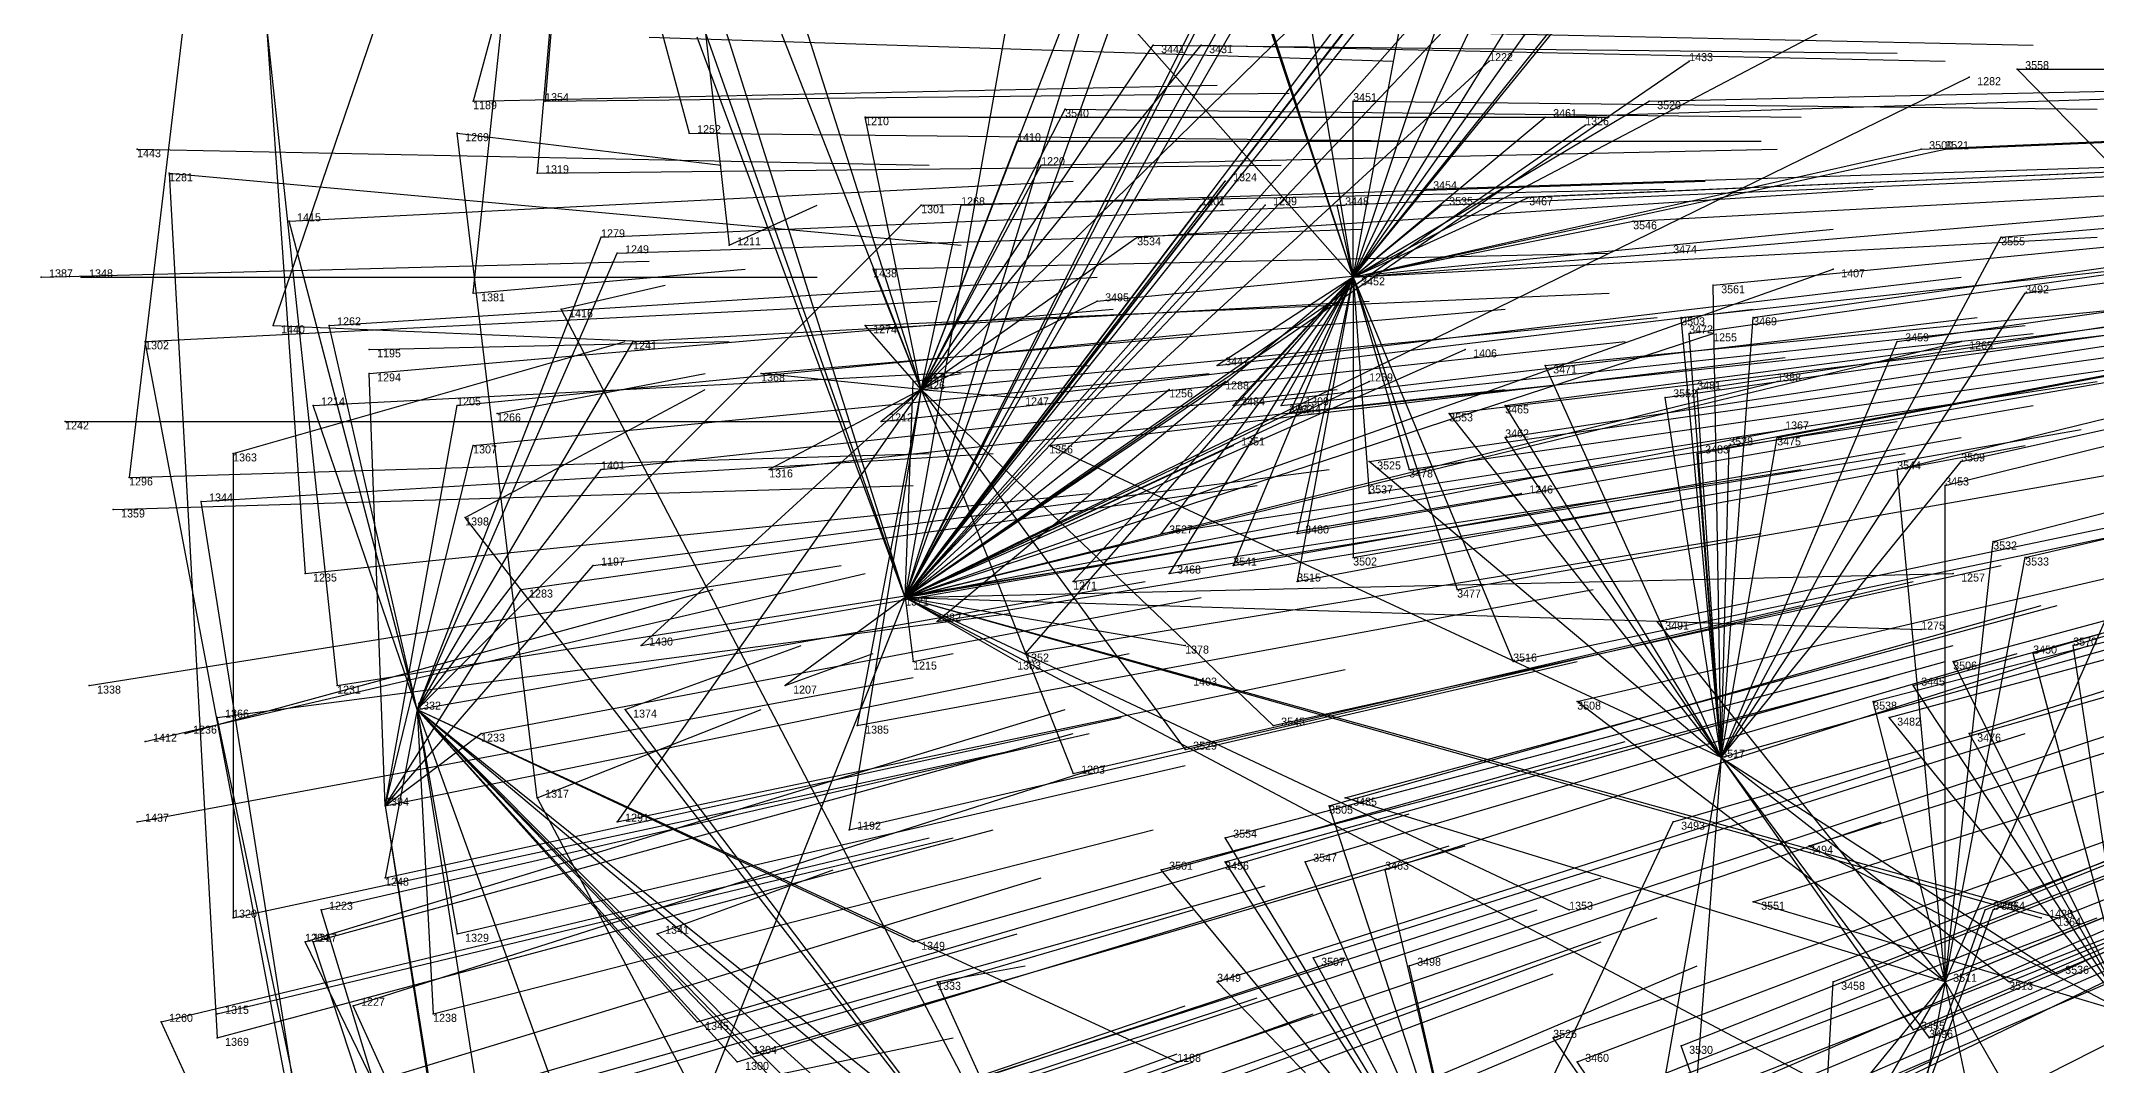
# Model space of a CAD drawing. Extents: x -0.5 to 0.59, y -0.5 to 0.58.
# Drawn here: x -0.499 to -0.242, y -0.1225 to 0.0055 of the extents above; entities that cross this region are included whole.
import ezdxf

# ---------------------------------------------------------------- set-up
doc = ezdxf.new("R2010")
doc.units = 0
for name, color, linetype in [('Facilities', 3, 'CONTINUOUS'), ('Facilities_lines', 3, 'CONTINUOUS'), ('Normals', 1, 'CONTINUOUS'), ('Source_points', 5, 'CONTINUOUS'), ('Text', 3, 'CONTINUOUS')]:
    doc.layers.add(name, color=color, linetype=linetype)

msp = doc.modelspace()

# ---------------------------------------------------------------- linework, layer by layer
at = {"layer": 'Facilities', "color": 3}
for p in [(-0.487, -0.008, -1.218), (-0.483, -0.011, -1.208), (-0.499, -0.024, -1.248), (-0.494, -0.024, -1.236), (-0.335, -0.024, -0.839), (-0.445, -0.026, -1.25), (-0.47, -0.03, -1.25), (-0.458, -0.033, -1.25), (-0.389, -0.038, -0.978), (-0.442, -0.041, -1.25), (-0.496, -0.042, -1.245), (-0.475, -0.046, -1.25), (-0.49, -0.053, -1.232), (-0.391, -0.064, -1.25), (-0.493, -0.075, -1.246), (-0.452, -0.078, -1.147), (-0.486, -0.082, -1.25), (-0.481, -0.081, -1.25), (-0.289, -0.084, -0.753), (-0.437, -0.089, -1.25), (-0.487, -0.092, -1.239), (-0.456, -0.09, -1.163), (-0.261, -0.112, -0.709), (-0.477, -0.116, -1.25)]:
    msp.add_point(p, dxfattribs=at)
at = {"layer": 'Facilities_lines', "color": 3}
for p, q in [((-0.391, -0.064, -1.25), (-0.282, 0.125, -1.25)), ((-0.445, -0.026, -1.25), (-0.43, 0.115, -1.25)), ((-0.391, -0.064, -1.25), (-0.327, 0.114, -1.25)), ((-0.391, -0.064, -1.25), (-0.256, 0.11, -1.25)), ((-0.47, -0.03, -1.25), (-0.429, 0.09, -1.25)), ((-0.391, -0.064, -1.25), (-0.314, 0.089, -1.25)), ((-0.391, -0.064, -1.25), (-0.26, 0.084, -1.25)), ((-0.391, -0.064, -1.25), (-0.346, 0.082, -1.25)), ((-0.391, -0.064, -1.25), (-0.283, 0.075, -1.25)), ((-0.391, -0.064, -1.25), (-0.315, 0.074, -1.25)), ((-0.474, 0.068, -1.25), (-0.488, -0.049, -1.227)), ((-0.391, -0.064, -1.25), (-0.298, 0.059, -1.25)), ((-0.421, 0.052, -1.25), (-0.413, -0.02, -1.25)), ((-0.432, 0.046, -1.085), (-0.445, -0.002, -1.113)), ((-0.432, 0.046, -1.085), (-0.437, -0.011, -1.092)), ((-0.432, 0.046, -1.085), (-0.436, -0.002, -1.09)), ((-0.432, 0.046, -1.085), (-0.418, -0.006, -1.044)), ((-0.391, -0.064, -1.25), (-0.305, 0.044, -1.25)), ((-0.473, 0.038, -1.186), (-0.466, -0.061, -1.174)), ((-0.391, -0.064, -1.25), (-0.422, 0.034, -1.25)), ((-0.391, -0.064, -1.25), (-0.374, 0.032, -1.25)), ((-0.335, -0.024, -0.839), (-0.353, 0.031, -0.887)), ((-0.335, -0.024, -0.839), (-0.291, 0.03, -0.732)), ((-0.335, -0.024, -0.839), (-0.295, 0.026, -0.74)), ((-0.335, -0.024, -0.839), (-0.326, 0.024, -0.818)), ((-0.335, -0.024, -0.839), (-0.32, 0.021, -0.802)), ((-0.391, -0.064, -1.25), (-0.42, 0.018, -1.25)), ((-0.335, -0.024, -0.839), (-0.373, 0.019, -0.935)), ((-0.391, -0.064, -1.25), (-0.314, 0.017, -1.25)), ((-0.389, -0.038, -0.978), (-0.368, 0.016, -0.921)), ((-0.335, -0.024, -0.839), (-0.306, 0.017, -0.766)), ((-0.389, -0.038, -0.978), (-0.409, 0.013, -1.023)), ((-0.335, -0.024, -0.839), (-0.348, 0.015, -0.87)), ((-0.335, -0.024, -0.839), (-0.341, 0.012, -0.854)), ((-0.335, -0.024, -0.839), (-0.318, 0.012, -0.796)), ((-0.471, 0.009, -1.178), (-0.462, -0.075, -1.171)), ((-0.389, -0.038, -0.978), (-0.404, 0.009, -1.009)), ((-0.391, -0.064, -1.25), (-0.353, 0.01, -1.25)), ((-0.335, -0.024, -0.839), (-0.314, 0.01, -0.784)), ((-0.335, -0.024, -0.839), (-0.274, 0.008, -0.684)), ((-0.391, -0.064, -1.25), (-0.417, 0.006, -1.25)), ((-0.389, -0.038, -0.978), (-0.343, 0.007, -0.857)), ((-0.391, -0.064, -1.25), (-0.318, 0.003, -1.25)), ((-0.391, -0.064, -1.25), (-0.293, 0.003, -1.25)), ((-0.389, -0.038, -0.978), (-0.354, 0.005, -0.885)), ((-0.389, -0.038, -0.978), (-0.36, 0.005, -0.9)), ((-0.391, -0.064, -1.25), (-0.258, 0.001, -1.25)), ((-0.199, -0.052, -0.513), (-0.252, 0.002, -0.63)), ((-0.335, -0.024, -0.839), (-0.335, -0.002, -0.838)), ((-0.335, -0.024, -0.839), (-0.298, -0.002, -0.745)), ((-0.389, -0.038, -0.978), (-0.396, -0.004, -0.991)), ((-0.391, -0.064, -1.25), (-0.306, -0.005, -1.25)), ((-0.389, -0.038, -0.978), (-0.371, -0.003, -0.928)), ((-0.335, -0.024, -0.839), (-0.311, -0.004, -0.777)), ((-0.437, -0.089, -1.25), (-0.447, -0.006, -1.25)), ((-0.389, -0.038, -0.978), (-0.377, -0.007, -0.943)), ((-0.389, -0.038, -0.978), (-0.374, -0.01, -0.936)), ((-0.335, -0.024, -0.839), (-0.264, -0.008, -0.66)), ((-0.335, -0.024, -0.839), (-0.261, -0.008, -0.654)), ((-0.483, -0.011, -1.208), (-0.477, -0.119, -1.229)), ((-0.391, -0.064, -1.25), (-0.351, -0.012, -1.25)), ((-0.452, -0.078, -1.147), (-0.389, -0.015, -0.973)), ((-0.391, -0.064, -1.25), (-0.354, -0.015, -1.25)), ((-0.391, -0.064, -1.25), (-0.346, -0.015, -1.25)), ((-0.389, -0.038, -0.978), (-0.384, -0.015, -0.961)), ((-0.335, -0.024, -0.839), (-0.337, -0.015, -0.843)), ((-0.335, -0.024, -0.839), (-0.326, -0.013, -0.815)), ((-0.335, -0.024, -0.839), (-0.313, -0.014, -0.784)), ((-0.335, -0.024, -0.839), (-0.324, -0.015, -0.811)), ((-0.452, -0.078, -1.147), (-0.468, -0.017, -1.171)), ((-0.335, -0.024, -0.839), (-0.3, -0.017, -0.752)), ((-0.452, -0.078, -1.147), (-0.429, -0.019, -1.074)), ((-0.389, -0.038, -0.978), (-0.362, -0.019, -0.907)), ((-0.289, -0.084, -0.753), (-0.254, -0.019, -0.637)), ((-0.452, -0.078, -1.147), (-0.427, -0.021, -1.068)), ((-0.389, -0.038, -0.978), (-0.395, -0.023, -0.99)), ((-0.391, -0.064, -1.25), (-0.275, -0.023, -1.25)), ((-0.335, -0.024, -0.839), (-0.296, -0.021, -0.741)), ((-0.335, -0.024, -0.839), (-0.387, -0.067, -0.982)), ((-0.335, -0.024, -0.839), (-0.376, -0.071, -0.958)), ((-0.335, -0.024, -0.839), (-0.37, -0.062, -0.939)), ((-0.335, -0.024, -0.839), (-0.359, -0.056, -0.907)), ((-0.335, -0.024, -0.839), (-0.358, -0.061, -0.907)), ((-0.335, -0.024, -0.839), (-0.352, -0.035, -0.884)), ((-0.335, -0.024, -0.839), (-0.35, -0.04, -0.88)), ((-0.335, -0.024, -0.839), (-0.35, -0.06, -0.888)), ((-0.335, -0.024, -0.839), (-0.344, -0.04, -0.865)), ((-0.335, -0.024, -0.839), (-0.343, -0.041, -0.862)), ((-0.335, -0.024, -0.839), (-0.342, -0.056, -0.866)), ((-0.335, -0.024, -0.839), (-0.342, -0.062, -0.87)), ((-0.335, -0.024, -0.839), (-0.322, -0.063, -0.821)), ((-0.335, -0.024, -0.839), (-0.328, -0.048, -0.83)), ((-0.335, -0.024, -0.839), (-0.335, -0.059, -0.851)), ((-0.335, -0.024, -0.839), (-0.315, -0.072, -0.808)), ((-0.335, -0.024, -0.839), (-0.333, -0.051, -0.843)), ((-0.289, -0.084, -0.753), (-0.29, -0.025, -0.727)), ((-0.367, -0.156, -1.25), (-0.434, -0.028, -1.25)), ((-0.389, -0.038, -0.978), (-0.367, -0.027, -0.919)), ((-0.289, -0.084, -0.753), (-0.251, -0.026, -0.631)), ((-0.452, -0.078, -1.147), (-0.463, -0.03, -1.159)), ((-0.389, -0.038, -0.978), (-0.396, -0.03, -0.992)), ((-0.289, -0.084, -0.753), (-0.294, -0.029, -0.74)), ((-0.289, -0.084, -0.753), (-0.285, -0.029, -0.717)), ((-0.463, -0.153, -1.219), (-0.486, -0.032, -1.218)), ((-0.452, -0.078, -1.147), (-0.425, -0.032, -1.067)), ((-0.391, -0.064, -1.25), (-0.29, -0.031, -1.25)), ((-0.391, -0.064, -1.25), (-0.259, -0.032, -1.25)), ((-0.391, -0.064, -1.25), (-0.321, -0.033, -1.25)), ((-0.289, -0.084, -0.753), (-0.293, -0.031, -0.737)), ((-0.289, -0.084, -0.753), (-0.267, -0.032, -0.671)), ((-0.289, -0.084, -0.753), (-0.311, -0.035, -0.782)), ((-0.456, -0.09, -1.163), (-0.458, -0.036, -1.148)), ((-0.389, -0.038, -0.978), (-0.427, -0.092, -1.091)), ((-0.389, -0.038, -0.978), (-0.424, -0.07, -1.074)), ((-0.389, -0.038, -0.978), (-0.409, -0.036, -1.027)), ((-0.389, -0.038, -0.978), (-0.408, -0.048, -1.028)), ((-0.389, -0.038, -0.978), (-0.398, -0.093, -1.021)), ((-0.389, -0.038, -0.978), (-0.397, -0.08, -1.011)), ((-0.389, -0.038, -0.978), (-0.394, -0.042, -0.99)), ((-0.391, -0.064, -1.25), (-0.333, -0.037, -1.25)), ((-0.391, -0.064, -1.25), (-0.351, -0.037, -1.25)), ((-0.391, -0.064, -1.25), (-0.39, -0.037, -1.25)), ((-0.391, -0.064, -1.25), (-0.282, -0.037, -1.25)), ((-0.391, -0.064, -1.25), (-0.358, -0.038, -1.25)), ((-0.389, -0.038, -0.978), (-0.37, -0.086, -0.948)), ((-0.389, -0.038, -0.978), (-0.377, -0.039, -0.947)), ((-0.389, -0.038, -0.978), (-0.356, -0.083, -0.913)), ((-0.389, -0.038, -0.978), (-0.345, -0.08, -0.885)), ((-0.289, -0.084, -0.753), (-0.292, -0.038, -0.737)), ((-0.452, -0.078, -1.147), (-0.465, -0.04, -1.166)), ((-0.456, -0.09, -1.163), (-0.447, -0.04, -1.123)), ((-0.391, -0.064, -1.25), (-0.341, -0.04, -1.25)), ((-0.289, -0.084, -0.753), (-0.323, -0.041, -0.815)), ((-0.289, -0.084, -0.753), (-0.316, -0.04, -0.796)), ((-0.289, -0.084, -0.753), (-0.296, -0.039, -0.746)), ((-0.391, -0.064, -1.25), (-0.281, -0.043, -1.25)), ((-0.261, -0.112, -0.709), (-0.23, -0.042, -0.584)), ((-0.475, -0.046, -1.25), (-0.475, -0.104, -1.216)), ((-0.456, -0.09, -1.163), (-0.445, -0.045, -1.118)), ((-0.391, -0.064, -1.25), (-0.35, -0.045, -1.25)), ((-0.289, -0.084, -0.753), (-0.373, -0.045, -0.94)), ((-0.289, -0.084, -0.753), (-0.316, -0.044, -0.798)), ((-0.289, -0.084, -0.753), (-0.292, -0.046, -0.738)), ((-0.289, -0.084, -0.753), (-0.282, -0.044, -0.714)), ((-0.289, -0.084, -0.753), (-0.288, -0.045, -0.73)), ((-0.452, -0.078, -1.147), (-0.429, -0.048, -1.08)), ((-0.289, -0.084, -0.753), (-0.333, -0.047, -0.841)), ((-0.289, -0.084, -0.753), (-0.259, -0.047, -0.659)), ((-0.261, -0.112, -0.709), (-0.267, -0.048, -0.678)), ((-0.391, -0.064, -1.25), (-0.314, -0.051, -1.25)), ((-0.261, -0.112, -0.709), (-0.261, -0.05, -0.665)), ((-0.463, -0.153, -1.219), (-0.479, -0.052, -1.204)), ((-0.367, -0.156, -1.25), (-0.446, -0.054, -1.25)), ((-0.261, -0.112, -0.709), (-0.255, -0.057, -0.654)), ((-0.261, -0.112, -0.709), (-0.251, -0.059, -0.646)), ((-0.456, -0.09, -1.163), (-0.43, -0.06, -1.085)), ((-0.391, -0.064, -1.25), (-0.26, -0.061, -1.25)), ((-0.456, -0.09, -1.163), (-0.439, -0.063, -1.108)), ((-0.391, -0.064, -1.25), (-0.425, -0.149, -1.25)), ((-0.391, -0.064, -1.25), (-0.406, -0.075, -1.25)), ((-0.391, -0.064, -1.25), (-0.264, -0.068, -1.25)), ((-0.391, -0.064, -1.25), (-0.39, -0.072, -1.25)), ((-0.391, -0.064, -1.25), (-0.377, -0.072, -1.25)), ((-0.391, -0.064, -1.25), (-0.308, -0.103, -1.25)), ((-0.391, -0.064, -1.25), (-0.247, -0.104, -1.25)), ((-0.391, -0.064, -1.25), (-0.356, -0.07, -1.25)), ((-0.391, -0.064, -1.25), (-0.355, -0.074, -1.25)), ((-0.391, -0.064, -1.25), (-0.255, -0.136, -1.25)), ((-0.391, -0.064, -1.25), (-0.249, -0.104, -1.25)), ((-0.261, -0.112, -0.709), (-0.297, -0.067, -0.76)), ((-0.238, -0.116, -0.661), (-0.25, -0.071, -0.65)), ((-0.238, -0.116, -0.661), (-0.245, -0.07, -0.637)), ((-0.238, -0.116, -0.661), (-0.26, -0.072, -0.675)), ((-0.261, -0.112, -0.709), (-0.307, -0.077, -0.792)), ((-0.261, -0.112, -0.709), (-0.27, -0.077, -0.703)), ((-0.238, -0.116, -0.661), (-0.265, -0.075, -0.688)), ((-0.458, -0.169, -1.25), (-0.477, -0.079, -1.208)), ((-0.452, -0.078, -1.147), (-0.456, -0.099, -1.167)), ((-0.452, -0.078, -1.147), (-0.45, -0.116, -1.162)), ((-0.452, -0.078, -1.147), (-0.447, -0.106, -1.147)), ((-0.452, -0.078, -1.147), (-0.357, -0.122, -0.944)), ((-0.452, -0.078, -1.147), (-0.412, -0.122, -1.074)), ((-0.452, -0.078, -1.147), (-0.41, -0.121, -1.069)), ((-0.452, -0.078, -1.147), (-0.391, -0.139, -1.037)), ((-0.452, -0.078, -1.147), (-0.417, -0.117, -1.082)), ((-0.452, -0.078, -1.147), (-0.39, -0.107, -1.01)), ((-0.452, -0.078, -1.147), (-0.4, -0.132, -1.052)), ((-0.452, -0.078, -1.147), (-0.435, -0.125, -1.13)), ((-0.452, -0.078, -1.147), (-0.384, -0.135, -1.018)), ((-0.452, -0.078, -1.147), (-0.391, -0.127, -1.029)), ((-0.452, -0.078, -1.147), (-0.444, -0.129, -1.156)), ((-0.367, -0.156, -1.25), (-0.426, -0.078, -1.25)), ((-0.238, -0.116, -0.661), (-0.268, -0.079, -0.698)), ((-0.456, -0.09, -1.163), (-0.444, -0.081, -1.129)), ((-0.238, -0.116, -0.661), (-0.258, -0.081, -0.676)), ((-0.289, -0.084, -0.753), (-0.301, -0.152, -0.842)), ((-0.289, -0.084, -0.753), (-0.293, -0.137, -0.809)), ((-0.289, -0.084, -0.753), (-0.265, -0.118, -0.724)), ((-0.289, -0.084, -0.753), (-0.263, -0.119, -0.722)), ((-0.289, -0.084, -0.753), (-0.253, -0.112, -0.693)), ((-0.289, -0.084, -0.753), (-0.247, -0.111, -0.676)), ((-0.261, -0.112, -0.709), (-0.197, -0.086, -0.538)), ((-0.437, -0.089, -1.25), (-0.336, -0.279, -1.25)), ((-0.261, -0.112, -0.709), (-0.336, -0.089, -0.869)), ((-0.456, -0.09, -1.163), (-0.447, -0.146, -1.175)), ((-0.456, -0.09, -1.163), (-0.446, -0.154, -1.179)), ((-0.32, -0.145, -0.879), (-0.338, -0.09, -0.875)), ((-0.32, -0.145, -0.879), (-0.295, -0.092, -0.772)), ((-0.32, -0.145, -0.879), (-0.351, -0.094, -0.908)), ((-0.238, -0.116, -0.661), (-0.278, -0.095, -0.735)), ((-0.32, -0.145, -0.879), (-0.351, -0.097, -0.912)), ((-0.32, -0.145, -0.879), (-0.341, -0.097, -0.885)), ((-0.32, -0.145, -0.879), (-0.359, -0.098, -0.929)), ((-0.32, -0.145, -0.879), (-0.331, -0.098, -0.864)), ((-0.238, -0.116, -0.661), (-0.285, -0.102, -0.757)), ((-0.435, -0.198, -1.194), (-0.464, -0.103, -1.187)), ((-0.278, -0.165, -0.808), (-0.255, -0.103, -0.686)), ((-0.278, -0.165, -0.808), (-0.256, -0.103, -0.689)), ((-0.428, -0.185, -1.167), (-0.466, -0.107, -1.195)), ((-0.435, -0.198, -1.194), (-0.465, -0.107, -1.193)), ((-0.367, -0.156, -1.25), (-0.422, -0.106, -1.25)), ((-0.32, -0.145, -0.879), (-0.34, -0.109, -0.892)), ((-0.32, -0.145, -0.879), (-0.328, -0.11, -0.864)), ((-0.367, -0.156, -1.25), (-0.387, -0.112, -1.25)), ((-0.32, -0.145, -0.879), (-0.352, -0.112, -0.924)), ((-0.261, -0.112, -0.709), (-0.306, -0.167, -0.871)), ((-0.261, -0.112, -0.709), (-0.296, -0.172, -0.856)), ((-0.278, -0.165, -0.808), (-0.275, -0.112, -0.742)), ((-0.261, -0.112, -0.709), (-0.272, -0.169, -0.8)), ((-0.261, -0.112, -0.709), (-0.251, -0.16, -0.744)), ((-0.261, -0.112, -0.709), (-0.242, -0.145, -0.705)), ((-0.428, -0.185, -1.167), (-0.46, -0.115, -1.184)), ((-0.429, -0.237, -1.224), (-0.484, -0.117, -1.25)), ((-0.278, -0.165, -0.808), (-0.31, -0.119, -0.831)), ((-0.278, -0.165, -0.808), (-0.294, -0.12, -0.794)), ((-0.278, -0.165, -0.808), (-0.307, -0.122, -0.825))]:
    msp.add_line(p, q, dxfattribs=at)
at = {"layer": 'Normals', "color": 1}
for p, q in [((-0.423, 0.006, -1.057), (-0.33, 0.003, -1.094)), ((-0.343, 0.007, -0.857), (-0.25, 0.005, -0.894)), ((-0.36, 0.005, -0.9), (-0.267, 0.004, -0.938)), ((-0.354, 0.005, -0.885), (-0.261, 0.003, -0.922)), ((-0.318, 0.003, -1.25), (-0.318, 0.003, -1.15)), ((-0.293, 0.003, -1.25), (-0.293, 0.003, -1.15)), ((-0.445, -0.002, -1.113), (-0.352, 0, -1.15)), ((-0.298, -0.002, -0.745), (-0.205, 0, -0.783)), ((-0.258, 0.001, -1.25), (-0.258, 0.001, -1.15)), ((-0.252, 0.002, -0.63), (-0.159, 0.002, -0.666)), ((-0.436, -0.002, -1.09), (-0.343, -0.001, -1.128)), ((-0.335, -0.002, -0.838), (-0.242, -0.003, -0.875)), ((-0.311, -0.004, -0.777), (-0.218, -0.001, -0.815)), ((-0.396, -0.004, -0.991), (-0.303, -0.004, -1.028)), ((-0.371, -0.003, -0.928), (-0.279, -0.004, -0.966)), ((-0.306, -0.005, -1.25), (-0.306, -0.005, -1.15)), ((-0.264, -0.008, -0.66), (-0.172, -0.004, -0.698)), ((-0.261, -0.008, -0.654), (-0.169, -0.004, -0.692)), ((-0.447, -0.006, -1.25), (-0.414, -0.01, -1.155)), ((-0.418, -0.006, -1.044), (-0.325, -0.007, -1.082)), ((-0.377, -0.007, -0.943), (-0.284, -0.007, -0.981)), ((-0.487, -0.008, -1.218), (-0.388, -0.01, -1.206)), ((-0.437, -0.011, -1.092), (-0.344, -0.01, -1.13)), ((-0.374, -0.01, -0.936), (-0.282, -0.008, -0.974)), ((-0.326, -0.013, -0.815), (-0.233, -0.01, -0.852)), ((-0.313, -0.014, -0.784), (-0.221, -0.01, -0.822)), ((-0.483, -0.011, -1.208), (-0.384, -0.02, -1.198)), ((-0.468, -0.017, -1.171), (-0.37, -0.012, -1.191)), ((-0.384, -0.015, -0.961), (-0.291, -0.012, -0.998)), ((-0.351, -0.012, -1.25), (-0.351, -0.012, -1.15)), ((-0.337, -0.015, -0.843), (-0.244, -0.011, -0.879)), ((-0.324, -0.015, -0.811), (-0.231, -0.011, -0.848)), ((-0.3, -0.017, -0.752), (-0.208, -0.012, -0.79)), ((-0.254, -0.019, -0.637), (-0.162, -0.011, -0.675)), ((-0.429, -0.019, -1.074), (-0.336, -0.015, -1.111)), ((-0.413, -0.02, -1.25), (-0.402, -0.015, -1.151)), ((-0.389, -0.015, -0.973), (-0.296, -0.013, -1.01)), ((-0.362, -0.019, -0.907), (-0.27, -0.013, -0.944)), ((-0.354, -0.015, -1.25), (-0.354, -0.015, -1.15)), ((-0.346, -0.015, -1.25), (-0.346, -0.015, -1.15)), ((-0.296, -0.021, -0.741), (-0.203, -0.013, -0.778)), ((-0.251, -0.026, -0.631), (-0.16, -0.014, -0.671)), ((-0.29, -0.025, -0.727), (-0.198, -0.016, -0.765)), ((-0.285, -0.029, -0.717), (-0.193, -0.016, -0.754)), ((-0.427, -0.021, -1.068), (-0.334, -0.018, -1.105)), ((-0.367, -0.027, -0.919), (-0.275, -0.018, -0.957)), ((-0.335, -0.024, -0.839), (-0.242, -0.019, -0.875)), ((-0.294, -0.029, -0.74), (-0.202, -0.019, -0.778)), ((-0.293, -0.031, -0.737), (-0.201, -0.018, -0.774)), ((-0.267, -0.032, -0.671), (-0.175, -0.019, -0.71)), ((-0.499, -0.024, -1.248), (-0.423, -0.022, -1.183)), ((-0.445, -0.026, -1.25), (-0.411, -0.023, -1.156)), ((-0.395, -0.023, -0.99), (-0.303, -0.021, -1.027)), ((-0.275, -0.023, -1.25), (-0.275, -0.023, -1.15)), ((-0.494, -0.024, -1.236), (-0.402, -0.024, -1.197)), ((-0.463, -0.03, -1.159), (-0.367, -0.024, -1.187)), ((-0.434, -0.028, -1.25), (-0.421, -0.025, -1.151)), ((-0.352, -0.035, -0.884), (-0.259, -0.024, -0.921)), ((-0.292, -0.038, -0.737), (-0.201, -0.024, -0.774)), ((-0.486, -0.032, -1.218), (-0.387, -0.027, -1.208)), ((-0.458, -0.036, -1.148), (-0.365, -0.028, -1.185)), ((-0.425, -0.032, -1.067), (-0.333, -0.027, -1.103)), ((-0.409, -0.036, -1.027), (-0.316, -0.028, -1.063)), ((-0.396, -0.03, -0.992), (-0.303, -0.026, -1.029)), ((-0.377, -0.039, -0.947), (-0.285, -0.028, -0.984)), ((-0.316, -0.04, -0.796), (-0.224, -0.028, -0.833)), ((-0.311, -0.035, -0.782), (-0.219, -0.026, -0.82)), ((-0.296, -0.039, -0.746), (-0.204, -0.026, -0.784)), ((-0.288, -0.045, -0.73), (-0.197, -0.028, -0.767)), ((-0.282, -0.044, -0.714), (-0.191, -0.027, -0.751)), ((-0.267, -0.048, -0.678), (-0.177, -0.026, -0.716)), ((-0.261, -0.05, -0.665), (-0.172, -0.028, -0.703)), ((-0.259, -0.047, -0.659), (-0.169, -0.027, -0.697)), ((-0.47, -0.03, -1.25), (-0.423, -0.032, -1.162)), ((-0.389, -0.038, -0.978), (-0.297, -0.029, -1.015)), ((-0.35, -0.04, -0.88), (-0.257, -0.029, -0.916)), ((-0.344, -0.04, -0.865), (-0.251, -0.03, -0.902)), ((-0.323, -0.041, -0.815), (-0.231, -0.03, -0.852)), ((-0.316, -0.044, -0.798), (-0.224, -0.03, -0.835)), ((-0.292, -0.046, -0.738), (-0.2, -0.03, -0.776)), ((-0.475, -0.046, -1.25), (-0.426, -0.032, -1.164)), ((-0.458, -0.033, -1.25), (-0.413, -0.032, -1.161)), ((-0.447, -0.04, -1.123), (-0.355, -0.031, -1.16)), ((-0.394, -0.042, -0.99), (-0.301, -0.032, -1.027)), ((-0.343, -0.041, -0.862), (-0.25, -0.031, -0.899)), ((-0.321, -0.033, -1.25), (-0.321, -0.033, -1.15)), ((-0.29, -0.031, -1.25), (-0.29, -0.031, -1.15)), ((-0.259, -0.032, -1.25), (-0.259, -0.032, -1.15)), ((-0.465, -0.04, -1.166), (-0.368, -0.035, -1.19)), ((-0.373, -0.045, -0.94), (-0.281, -0.034, -0.978)), ((-0.333, -0.047, -0.841), (-0.241, -0.034, -0.879)), ((-0.328, -0.048, -0.83), (-0.237, -0.035, -0.868)), ((-0.255, -0.057, -0.654), (-0.166, -0.034, -0.692)), ((-0.446, -0.054, -1.25), (-0.416, -0.038, -1.156)), ((-0.445, -0.045, -1.118), (-0.353, -0.036, -1.156)), ((-0.442, -0.041, -1.25), (-0.416, -0.036, -1.154)), ((-0.429, -0.048, -1.08), (-0.337, -0.038, -1.118)), ((-0.408, -0.048, -1.028), (-0.316, -0.038, -1.064)), ((-0.39, -0.037, -1.25), (-0.384, -0.036, -1.15)), ((-0.358, -0.038, -1.25), (-0.358, -0.038, -1.15)), ((-0.351, -0.037, -1.25), (-0.351, -0.037, -1.15)), ((-0.333, -0.037, -1.25), (-0.333, -0.037, -1.15)), ((-0.333, -0.051, -0.843), (-0.242, -0.037, -0.881)), ((-0.282, -0.037, -1.25), (-0.282, -0.037, -1.15)), ((-0.251, -0.059, -0.646), (-0.161, -0.038, -0.684)), ((-0.342, -0.056, -0.866), (-0.25, -0.04, -0.903)), ((-0.341, -0.04, -1.25), (-0.341, -0.04, -1.15)), ((-0.496, -0.042, -1.245), (-0.398, -0.042, -1.228)), ((-0.359, -0.056, -0.907), (-0.267, -0.042, -0.945)), ((-0.335, -0.059, -0.851), (-0.244, -0.043, -0.888)), ((-0.281, -0.043, -1.25), (-0.281, -0.043, -1.15)), ((-0.245, -0.07, -0.637), (-0.156, -0.043, -0.675)), ((-0.488, -0.049, -1.227), (-0.388, -0.046, -1.227)), ((-0.479, -0.052, -1.204), (-0.38, -0.046, -1.216)), ((-0.358, -0.061, -0.907), (-0.266, -0.046, -0.944)), ((-0.35, -0.06, -0.888), (-0.259, -0.044, -0.925)), ((-0.35, -0.045, -1.25), (-0.35, -0.045, -1.15)), ((-0.342, -0.062, -0.87), (-0.251, -0.045, -0.907)), ((-0.25, -0.071, -0.65), (-0.162, -0.045, -0.688)), ((-0.43, -0.06, -1.085), (-0.338, -0.048, -1.123)), ((-0.37, -0.062, -0.939), (-0.279, -0.048, -0.977)), ((-0.322, -0.063, -0.821), (-0.231, -0.047, -0.86)), ((-0.297, -0.067, -0.76), (-0.206, -0.048, -0.797)), ((-0.26, -0.072, -0.675), (-0.171, -0.048, -0.713)), ((-0.49, -0.053, -1.232), (-0.39, -0.05, -1.232)), ((-0.466, -0.061, -1.174), (-0.368, -0.051, -1.194)), ((-0.439, -0.063, -1.108), (-0.347, -0.05, -1.145)), ((-0.314, -0.051, -1.25), (-0.314, -0.051, -1.15)), ((-0.265, -0.075, -0.688), (-0.175, -0.05, -0.725)), ((-0.387, -0.067, -0.982), (-0.295, -0.052, -1.018)), ((-0.315, -0.072, -0.808), (-0.224, -0.053, -0.846)), ((-0.258, -0.081, -0.676), (-0.17, -0.053, -0.714)), ((-0.424, -0.07, -1.074), (-0.332, -0.054, -1.111)), ((-0.376, -0.071, -0.958), (-0.284, -0.056, -0.994)), ((-0.307, -0.077, -0.792), (-0.217, -0.056, -0.83)), ((-0.27, -0.077, -0.703), (-0.181, -0.054, -0.74)), ((-0.268, -0.079, -0.698), (-0.179, -0.055, -0.736)), ((-0.289, -0.084, -0.753), (-0.2, -0.059, -0.79)), ((-0.493, -0.075, -1.246), (-0.399, -0.06, -1.214)), ((-0.486, -0.082, -1.25), (-0.396, -0.061, -1.211)), ((-0.462, -0.075, -1.171), (-0.367, -0.06, -1.196)), ((-0.345, -0.08, -0.885), (-0.254, -0.06, -0.923)), ((-0.26, -0.061, -1.25), (-0.26, -0.061, -1.15)), ((-0.481, -0.081, -1.25), (-0.415, -0.063, -1.177)), ((-0.452, -0.078, -1.147), (-0.361, -0.062, -1.184)), ((-0.444, -0.081, -1.129), (-0.354, -0.064, -1.168)), ((-0.397, -0.08, -1.011), (-0.305, -0.063, -1.048)), ((-0.391, -0.064, -1.25), (-0.388, -0.064, -1.15)), ((-0.356, -0.083, -0.913), (-0.265, -0.062, -0.949)), ((-0.477, -0.079, -1.208), (-0.378, -0.066, -1.219)), ((-0.37, -0.086, -0.948), (-0.279, -0.065, -0.985)), ((-0.338, -0.09, -0.875), (-0.249, -0.065, -0.913)), ((-0.336, -0.089, -0.869), (-0.247, -0.065, -0.907)), ((-0.295, -0.092, -0.772), (-0.205, -0.066, -0.809)), ((-0.278, -0.095, -0.735), (-0.189, -0.067, -0.771)), ((-0.264, -0.068, -1.25), (-0.264, -0.068, -1.15)), ((-0.256, -0.103, -0.689), (-0.17, -0.068, -0.726)), ((-0.255, -0.103, -0.686), (-0.168, -0.068, -0.723)), ((-0.456, -0.09, -1.163), (-0.363, -0.071, -1.194)), ((-0.426, -0.078, -1.25), (-0.404, -0.07, -1.153)), ((-0.406, -0.075, -1.25), (-0.395, -0.071, -1.151)), ((-0.39, -0.072, -1.25), (-0.385, -0.071, -1.15)), ((-0.356, -0.07, -1.25), (-0.356, -0.07, -1.15)), ((-0.351, -0.094, -0.908), (-0.26, -0.07, -0.943)), ((-0.341, -0.097, -0.885), (-0.252, -0.071, -0.923)), ((-0.331, -0.098, -0.864), (-0.243, -0.07, -0.902)), ((-0.487, -0.092, -1.239), (-0.39, -0.074, -1.222)), ((-0.427, -0.092, -1.091), (-0.336, -0.073, -1.129)), ((-0.398, -0.093, -1.021), (-0.307, -0.072, -1.057)), ((-0.377, -0.072, -1.25), (-0.377, -0.072, -1.15)), ((-0.359, -0.098, -0.929), (-0.268, -0.074, -0.965)), ((-0.355, -0.074, -1.25), (-0.355, -0.074, -1.15)), ((-0.351, -0.097, -0.912), (-0.261, -0.072, -0.947)), ((-0.285, -0.102, -0.757), (-0.196, -0.074, -0.793)), ((-0.247, -0.111, -0.676), (-0.163, -0.072, -0.714)), ((-0.261, -0.112, -0.709), (-0.175, -0.077, -0.747)), ((-0.253, -0.112, -0.693), (-0.167, -0.077, -0.73)), ((-0.466, -0.107, -1.195), (-0.371, -0.078, -1.208)), ((-0.456, -0.099, -1.167), (-0.364, -0.079, -1.2)), ((-0.437, -0.089, -1.25), (-0.409, -0.078, -1.155)), ((-0.275, -0.112, -0.742), (-0.188, -0.078, -0.779)), ((-0.465, -0.107, -1.193), (-0.37, -0.081, -1.21)), ((-0.464, -0.103, -1.187), (-0.368, -0.081, -1.207)), ((-0.39, -0.107, -1.01), (-0.301, -0.082, -1.048)), ((-0.34, -0.109, -0.892), (-0.251, -0.081, -0.929)), ((-0.328, -0.11, -0.864), (-0.24, -0.081, -0.903)), ((-0.265, -0.118, -0.724), (-0.179, -0.081, -0.76)), ((-0.263, -0.119, -0.722), (-0.178, -0.082, -0.758)), ((-0.475, -0.104, -1.216), (-0.377, -0.083, -1.22)), ((-0.352, -0.112, -0.924), (-0.264, -0.084, -0.961)), ((-0.46, -0.115, -1.184), (-0.366, -0.085, -1.204)), ((-0.447, -0.106, -1.147), (-0.356, -0.085, -1.185)), ((-0.294, -0.12, -0.794), (-0.208, -0.086, -0.832)), ((-0.284, -0.124, -0.775), (-0.198, -0.087, -0.811)), ((-0.31, -0.119, -0.831), (-0.223, -0.088, -0.868)), ((-0.307, -0.122, -0.825), (-0.22, -0.089, -0.862)), ((-0.263, -0.131, -0.735), (-0.18, -0.089, -0.772)), ((-0.417, -0.117, -1.082), (-0.328, -0.091, -1.12)), ((-0.357, -0.122, -0.944), (-0.269, -0.092, -0.98)), ((-0.484, -0.117, -1.25), (-0.388, -0.094, -1.231)), ((-0.477, -0.119, -1.229), (-0.38, -0.093, -1.23)), ((-0.477, -0.116, -1.25), (-0.385, -0.094, -1.218)), ((-0.45, -0.116, -1.162), (-0.36, -0.093, -1.198)), ((-0.412, -0.122, -1.074), (-0.323, -0.095, -1.112)), ((-0.41, -0.121, -1.069), (-0.321, -0.095, -1.107)), ((-0.305, -0.127, -0.826), (-0.219, -0.093, -0.864)), ((-0.293, -0.137, -0.809), (-0.21, -0.097, -0.847)), ((-0.469, -0.128, -1.214), (-0.374, -0.099, -1.226)), ((-0.435, -0.125, -1.13), (-0.346, -0.1, -1.168)), ((-0.422, -0.106, -1.25), (-0.4, -0.098, -1.153)), ((-0.391, -0.127, -1.029), (-0.304, -0.099, -1.068)), ((-0.444, -0.129, -1.156), (-0.355, -0.103, -1.194)), ((-0.4, -0.132, -1.052), (-0.312, -0.103, -1.091)), ((-0.384, -0.135, -1.018), (-0.297, -0.104, -1.056)), ((-0.329, -0.137, -0.891), (-0.242, -0.104, -0.928)), ((-0.324, -0.139, -0.88), (-0.237, -0.105, -0.917)), ((-0.308, -0.103, -1.25), (-0.308, -0.103, -1.15)), ((-0.249, -0.104, -1.25), (-0.249, -0.104, -1.15)), ((-0.247, -0.104, -1.25), (-0.247, -0.104, -1.15)), ((-0.473, -0.134, -1.229), (-0.377, -0.106, -1.231)), ((-0.391, -0.139, -1.037), (-0.304, -0.107, -1.076)), ((-0.324, -0.143, -0.886), (-0.238, -0.107, -0.922)), ((-0.424, -0.138, -1.116), (-0.336, -0.109, -1.154)), ((-0.387, -0.112, -1.25), (-0.376, -0.11, -1.151)), ((-0.377, -0.146, -1.01), (-0.292, -0.11, -1.049)), ((-0.32, -0.145, -0.879), (-0.235, -0.108, -0.915)), ((-0.396, -0.143, -1.053), (-0.31, -0.111, -1.092)), ((-0.324, -0.148, -0.89), (-0.238, -0.111, -0.926)), ((-0.447, -0.146, -1.175), (-0.356, -0.115, -1.203)), ((-0.435, -0.143, -1.145), (-0.347, -0.114, -1.183)), ((-0.427, -0.147, -1.13), (-0.34, -0.116, -1.167)), ((-0.457, -0.134, -1.25), (-0.385, -0.119, -1.182)), ((-0.395, -0.155, -1.06), (-0.309, -0.119, -1.098)), ((-0.449, -0.154, -1.187), (-0.357, -0.121, -1.209)), ((-0.446, -0.154, -1.179), (-0.355, -0.122, -1.205)), ((-0.347, -0.161, -0.957), (-0.263, -0.122, -0.994))]:
    msp.add_line(p, q, dxfattribs=at)
at = {"layer": 'Source_points', "color": 5}
for p in [(-0.36, 0.005, -0.9), (-0.354, 0.005, -0.885), (-0.318, 0.003, -1.25), (-0.293, 0.003, -1.25), (-0.258, 0.001, -1.25), (-0.252, 0.002, -0.63), (-0.445, -0.002, -1.113), (-0.436, -0.002, -1.09), (-0.335, -0.002, -0.838), (-0.298, -0.002, -0.745), (-0.396, -0.004, -0.991), (-0.371, -0.003, -0.928), (-0.311, -0.004, -0.777), (-0.306, -0.005, -1.25), (-0.447, -0.006, -1.25), (-0.418, -0.006, -1.044), (-0.377, -0.007, -0.943), (-0.374, -0.01, -0.936), (-0.264, -0.008, -0.66), (-0.261, -0.008, -0.654), (-0.437, -0.011, -1.092), (-0.351, -0.012, -1.25), (-0.389, -0.015, -0.973), (-0.384, -0.015, -0.961), (-0.354, -0.015, -1.25), (-0.346, -0.015, -1.25), (-0.337, -0.015, -0.843), (-0.326, -0.013, -0.815), (-0.324, -0.015, -0.811), (-0.313, -0.014, -0.784), (-0.468, -0.017, -1.171), (-0.3, -0.017, -0.752), (-0.429, -0.019, -1.074), (-0.413, -0.02, -1.25), (-0.362, -0.019, -0.907), (-0.254, -0.019, -0.637), (-0.427, -0.021, -1.068), (-0.395, -0.023, -0.99), (-0.296, -0.021, -0.741), (-0.275, -0.023, -1.25), (-0.29, -0.025, -0.727), (-0.434, -0.028, -1.25), (-0.367, -0.027, -0.919), (-0.251, -0.026, -0.631), (-0.463, -0.03, -1.159), (-0.396, -0.03, -0.992), (-0.294, -0.029, -0.74), (-0.285, -0.029, -0.717), (-0.486, -0.032, -1.218), (-0.425, -0.032, -1.067), (-0.321, -0.033, -1.25), (-0.293, -0.031, -0.737), (-0.29, -0.031, -1.25), (-0.267, -0.032, -0.671), (-0.259, -0.032, -1.25), (-0.352, -0.035, -0.884), (-0.311, -0.035, -0.782), (-0.458, -0.036, -1.148), (-0.409, -0.036, -1.027), (-0.39, -0.037, -1.25), (-0.358, -0.038, -1.25), (-0.351, -0.037, -1.25), (-0.333, -0.037, -1.25), (-0.292, -0.038, -0.737), (-0.282, -0.037, -1.25), (-0.465, -0.04, -1.166), (-0.447, -0.04, -1.123), (-0.377, -0.039, -0.947), (-0.35, -0.04, -0.88), (-0.344, -0.04, -0.865), (-0.343, -0.041, -0.862), (-0.341, -0.04, -1.25), (-0.323, -0.041, -0.815), (-0.316, -0.04, -0.796), (-0.296, -0.039, -0.746), (-0.394, -0.042, -0.99), (-0.281, -0.043, -1.25), (-0.445, -0.045, -1.118), (-0.373, -0.045, -0.94), (-0.35, -0.045, -1.25), (-0.316, -0.044, -0.798), (-0.292, -0.046, -0.738), (-0.288, -0.045, -0.73), (-0.282, -0.044, -0.714), (-0.429, -0.048, -1.08), (-0.408, -0.048, -1.028), (-0.333, -0.047, -0.841), (-0.328, -0.048, -0.83), (-0.267, -0.048, -0.678), (-0.259, -0.047, -0.659), (-0.488, -0.049, -1.227), (-0.333, -0.051, -0.843), (-0.314, -0.051, -1.25), (-0.261, -0.05, -0.665), (-0.479, -0.052, -1.204), (-0.446, -0.054, -1.25), (-0.359, -0.056, -0.907), (-0.342, -0.056, -0.866), (-0.335, -0.059, -0.851), (-0.255, -0.057, -0.654), (-0.251, -0.059, -0.646), (-0.466, -0.061, -1.174), (-0.43, -0.06, -1.085), (-0.358, -0.061, -0.907), (-0.35, -0.06, -0.888), (-0.26, -0.061, -1.25), (-0.439, -0.063, -1.108), (-0.37, -0.062, -0.939), (-0.342, -0.062, -0.87), (-0.322, -0.063, -0.821), (-0.387, -0.067, -0.982), (-0.297, -0.067, -0.76), (-0.264, -0.068, -1.25), (-0.424, -0.07, -1.074), (-0.376, -0.071, -0.958), (-0.356, -0.07, -1.25), (-0.25, -0.071, -0.65), (-0.245, -0.07, -0.637), (-0.39, -0.072, -1.25), (-0.377, -0.072, -1.25), (-0.355, -0.074, -1.25), (-0.315, -0.072, -0.808), (-0.26, -0.072, -0.675), (-0.462, -0.075, -1.171), (-0.406, -0.075, -1.25), (-0.307, -0.077, -0.792), (-0.27, -0.077, -0.703), (-0.265, -0.075, -0.688), (-0.477, -0.079, -1.208), (-0.426, -0.078, -1.25), (-0.268, -0.079, -0.698), (-0.444, -0.081, -1.129), (-0.397, -0.08, -1.011), (-0.345, -0.08, -0.885), (-0.258, -0.081, -0.676), (-0.356, -0.083, -0.913), (-0.37, -0.086, -0.948), (-0.336, -0.089, -0.869), (-0.427, -0.092, -1.091), (-0.338, -0.09, -0.875), (-0.295, -0.092, -0.772), (-0.398, -0.093, -1.021), (-0.351, -0.094, -0.908), (-0.278, -0.095, -0.735), (-0.351, -0.097, -0.912), (-0.341, -0.097, -0.885), (-0.456, -0.099, -1.167), (-0.359, -0.098, -0.929), (-0.331, -0.098, -0.864), (-0.285, -0.102, -0.757), (-0.475, -0.104, -1.216), (-0.464, -0.103, -1.187), (-0.308, -0.103, -1.25), (-0.256, -0.103, -0.689), (-0.255, -0.103, -0.686), (-0.249, -0.104, -1.25), (-0.247, -0.104, -1.25), (-0.466, -0.107, -1.195), (-0.465, -0.107, -1.193), (-0.447, -0.106, -1.147), (-0.422, -0.106, -1.25), (-0.39, -0.107, -1.01), (-0.34, -0.109, -0.892), (-0.328, -0.11, -0.864), (-0.387, -0.112, -1.25), (-0.352, -0.112, -0.924), (-0.275, -0.112, -0.742), (-0.253, -0.112, -0.693), (-0.247, -0.111, -0.676), (-0.46, -0.115, -1.184), (-0.484, -0.117, -1.25), (-0.45, -0.116, -1.162), (-0.417, -0.117, -1.082), (-0.265, -0.118, -0.724), (-0.477, -0.119, -1.229), (-0.31, -0.119, -0.831), (-0.294, -0.12, -0.794), (-0.263, -0.119, -0.722), (-0.412, -0.122, -1.074), (-0.41, -0.121, -1.069), (-0.357, -0.122, -0.944), (-0.307, -0.122, -0.825)]:
    msp.add_point(p, dxfattribs=at)

# ---------------------------------------------------------------- texts
at = {"layer": 'Text', "color": 3}
for s, p in [('3441', (-0.359, 0.004, -0.9)), ('3431', (-0.353, 0.004, -0.885)), ('1222', (-0.318, 0.003, -1.25)), ('1433', (-0.293, 0.003, -1.25)), ('3558', (-0.251, 0.002, -0.63)), ('1282', (-0.257, 0, -1.25)), ('1189', (-0.445, -0.003, -1.113)), ('1354', (-0.436, -0.002, -1.09)), ('3451', (-0.335, -0.002, -0.838)), ('3520', (-0.297, -0.003, -0.745)), ('1252', (-0.417, -0.006, -1.044)), ('1210', (-0.396, -0.005, -0.991)), ('3540', (-0.371, -0.004, -0.928)), ('3461', (-0.31, -0.004, -0.777)), ('1326', (-0.306, -0.005, -1.25)), ('1269', (-0.446, -0.007, -1.25)), ('1410', (-0.377, -0.007, -0.943)), ('3500', (-0.263, -0.008, -0.66)), ('3521', (-0.261, -0.008, -0.654)), ('1443', (-0.487, -0.009, -1.218)), ('1319', (-0.436, -0.011, -1.092)), ('1220', (-0.374, -0.01, -0.936)), ('1281', (-0.483, -0.012, -1.208)), ('1324', (-0.35, -0.012, -1.25)), ('3454', (-0.325, -0.013, -0.815)), ('1301', (-0.389, -0.016, -0.973)), ('1268', (-0.384, -0.015, -0.961)), ('1201', (-0.354, -0.015, -1.25)), ('1299', (-0.345, -0.015, -1.25)), ('3448', (-0.336, -0.015, -0.843)), ('3535', (-0.323, -0.015, -0.811)), ('3467', (-0.313, -0.015, -0.784)), ('1415', (-0.467, -0.017, -1.171)), ('1279', (-0.429, -0.019, -1.074)), ('3546', (-0.3, -0.018, -0.752)), ('1249', (-0.426, -0.021, -1.068)), ('1211', (-0.412, -0.02, -1.25)), ('3534', (-0.362, -0.02, -0.907)), ('3474', (-0.295, -0.021, -0.741)), ('3555', (-0.254, -0.02, -0.637)), ('1387', (-0.498, -0.024, -1.248)), ('1348', (-0.493, -0.024, -1.236)), ('1438', (-0.395, -0.024, -0.99)), ('1407', (-0.274, -0.024, -1.25)), ('3452', (-0.334, -0.025, -0.839)), ('3561', (-0.289, -0.026, -0.727)), ('3492', (-0.251, -0.026, -0.631)), ('1381', (-0.444, -0.027, -1.25)), ('1416', (-0.433, -0.029, -1.25)), ('3495', (-0.366, -0.027, -0.919)), ('1440', (-0.469, -0.031, -1.25)), ('1262', (-0.462, -0.03, -1.159)), ('1274', (-0.395, -0.031, -0.992)), ('3503', (-0.294, -0.03, -0.74)), ('3472', (-0.293, -0.031, -0.737)), ('3469', (-0.285, -0.03, -0.717)), ('1302', (-0.486, -0.033, -1.218)), ('1195', (-0.457, -0.034, -1.25)), ('1241', (-0.425, -0.033, -1.067)), ('1406', (-0.32, -0.034, -1.25)), ('1255', (-0.29, -0.032, -1.25)), ('3459', (-0.266, -0.032, -0.671)), ('1265', (-0.258, -0.033, -1.25)), ('3447', (-0.351, -0.035, -0.884)), ('3471', (-0.31, -0.036, -0.782)), ('1294', (-0.457, -0.037, -1.148)), ('1368', (-0.409, -0.037, -1.027)), ('1357', (-0.389, -0.037, -1.25)), ('1426', (-0.389, -0.038, -0.978)), ('1256', (-0.358, -0.039, -1.25)), ('1288', (-0.351, -0.038, -1.25)), ('1259', (-0.333, -0.037, -1.25)), ('3552', (-0.295, -0.039, -0.746)), ('3481', (-0.292, -0.038, -0.737)), ('1388', (-0.282, -0.037, -1.25)), ('1214', (-0.464, -0.04, -1.166)), ('1205', (-0.447, -0.04, -1.123)), ('1266', (-0.442, -0.042, -1.25)), ('1212', (-0.393, -0.042, -0.99)), ('1247', (-0.376, -0.04, -0.947)), ('3484', (-0.349, -0.04, -0.88)), ('3562', (-0.343, -0.041, -0.865)), ('3444', (-0.342, -0.041, -0.862)), ('1309', (-0.341, -0.04, -1.25)), ('3553', (-0.323, -0.042, -0.815)), ('3465', (-0.316, -0.041, -0.796)), ('1242', (-0.496, -0.043, -1.245)), ('3462', (-0.316, -0.044, -0.798)), ('1367', (-0.281, -0.043, -1.25)), ('1363', (-0.475, -0.047, -1.25)), ('1307', (-0.445, -0.046, -1.118)), ('1356', (-0.373, -0.046, -0.94)), ('1351', (-0.349, -0.045, -1.25)), ('3483', (-0.291, -0.046, -0.738)), ('3528', (-0.288, -0.045, -0.73)), ('3475', (-0.282, -0.045, -0.714)), ('3509', (-0.259, -0.047, -0.659)), ('1401', (-0.429, -0.048, -1.08)), ('1316', (-0.408, -0.049, -1.028)), ('3525', (-0.332, -0.048, -0.841)), ('3478', (-0.328, -0.049, -0.83)), ('3544', (-0.267, -0.048, -0.678)), ('1296', (-0.488, -0.05, -1.227)), ('1344', (-0.478, -0.052, -1.204)), ('3537', (-0.333, -0.051, -0.843)), ('1246', (-0.313, -0.051, -1.25)), ('3453', (-0.261, -0.05, -0.665)), ('1359', (-0.489, -0.054, -1.232)), ('1398', (-0.446, -0.055, -1.25)), ('3527', (-0.358, -0.056, -0.907)), ('3480', (-0.341, -0.056, -0.866)), ('1197', (-0.429, -0.06, -1.085)), ('3541', (-0.35, -0.06, -0.888)), ('3502', (-0.335, -0.06, -0.851)), ('3532', (-0.255, -0.058, -0.654)), ('3533', (-0.251, -0.06, -0.646)), ('1235', (-0.465, -0.062, -1.174)), ('3468', (-0.357, -0.061, -0.907)), ('3515', (-0.342, -0.062, -0.87)), ('1257', (-0.259, -0.062, -1.25)), ('1283', (-0.438, -0.064, -1.108)), ('1321', (-0.391, -0.065, -1.25)), ('1271', (-0.37, -0.063, -0.939)), ('3477', (-0.322, -0.064, -0.821)), ('1382', (-0.387, -0.067, -0.982)), ('1430', (-0.423, -0.07, -1.074)), ('3491', (-0.296, -0.068, -0.76)), ('1275', (-0.264, -0.068, -1.25)), ('3570', (-0.245, -0.07, -0.637)), ('1352', (-0.376, -0.072, -0.958)), ('1378', (-0.356, -0.071, -1.25)), ('3516', (-0.315, -0.072, -0.808)), ('3450', (-0.25, -0.071, -0.65)), ('1215', (-0.39, -0.073, -1.25)), ('1303', (-0.377, -0.073, -1.25)), ('1403', (-0.355, -0.075, -1.25)), ('3445', (-0.264, -0.075, -0.688)), ('3506', (-0.26, -0.073, -0.675)), ('1338', (-0.492, -0.076, -1.246)), ('1231', (-0.462, -0.076, -1.171)), ('1332', (-0.452, -0.078, -1.147)), ('1207', (-0.405, -0.076, -1.25)), ('3508', (-0.307, -0.078, -0.792)), ('3538', (-0.27, -0.078, -0.703)), ('1366', (-0.476, -0.079, -1.208)), ('1374', (-0.425, -0.079, -1.25)), ('3545', (-0.344, -0.08, -0.885)), ('3482', (-0.267, -0.08, -0.698)), ('1412', (-0.485, -0.082, -1.25)), ('1236', (-0.48, -0.081, -1.25)), ('1233', (-0.444, -0.082, -1.129)), ('1385', (-0.396, -0.081, -1.011)), ('3529', (-0.355, -0.083, -0.913)), ('3476', (-0.257, -0.082, -0.676)), ('3517', (-0.289, -0.084, -0.753)), ('1203', (-0.369, -0.086, -0.948)), ('1394', (-0.456, -0.09, -1.163)), ('1317', (-0.436, -0.089, -1.25)), ('3485', (-0.335, -0.09, -0.869)), ('1437', (-0.486, -0.092, -1.239)), ('1291', (-0.426, -0.092, -1.091)), ('1192', (-0.397, -0.093, -1.021)), ('3505', (-0.338, -0.091, -0.875)), ('3493', (-0.294, -0.093, -0.772)), ('3554', (-0.35, -0.094, -0.908)), ('3494', (-0.278, -0.096, -0.735)), ('3501', (-0.358, -0.098, -0.929)), ('3456', (-0.351, -0.098, -0.912)), ('3547', (-0.34, -0.097, -0.885)), ('3463', (-0.331, -0.098, -0.864)), ('1248', (-0.456, -0.1, -1.167)), ('1223', (-0.463, -0.103, -1.187)), ('1353', (-0.308, -0.103, -1.25)), ('3551', (-0.284, -0.103, -0.757)), ('3470', (-0.255, -0.103, -0.689)), ('3464', (-0.254, -0.103, -0.686)), ('1320', (-0.475, -0.104, -1.216)), ('1341', (-0.421, -0.106, -1.25)), ('1428', (-0.248, -0.104, -1.25)), ('1364', (-0.247, -0.105, -1.25)), ('1284', (-0.466, -0.107, -1.195)), ('1217', (-0.465, -0.107, -1.193)), ('1329', (-0.446, -0.107, -1.147)), ('1349', (-0.389, -0.108, -1.01)), ('3507', (-0.339, -0.11, -0.892)), ('3498', (-0.327, -0.11, -0.864)), ('3536', (-0.246, -0.111, -0.676)), ('1333', (-0.387, -0.113, -1.25)), ('3449', (-0.352, -0.112, -0.924)), ('3458', (-0.274, -0.113, -0.742)), ('3511', (-0.26, -0.112, -0.709)), ('3513', (-0.253, -0.113, -0.693)), ('1315', (-0.476, -0.116, -1.25)), ('1227', (-0.459, -0.115, -1.184)), ('1260', (-0.483, -0.117, -1.25)), ('1238', (-0.45, -0.117, -1.162)), ('1345', (-0.416, -0.118, -1.082)), ('3526', (-0.31, -0.119, -0.831)), ('3455', (-0.264, -0.118, -0.724)), ('3496', (-0.263, -0.119, -0.722)), ('1369', (-0.476, -0.12, -1.229)), ('1304', (-0.41, -0.121, -1.069)), ('3530', (-0.293, -0.121, -0.794)), ('1300', (-0.411, -0.123, -1.074)), ('1188', (-0.357, -0.122, -0.944)), ('3460', (-0.306, -0.122, -0.825))]:
    msp.add_text(s, height=0.001, dxfattribs=at).set_placement(p)

doc.saveas('drawing.dxf')
